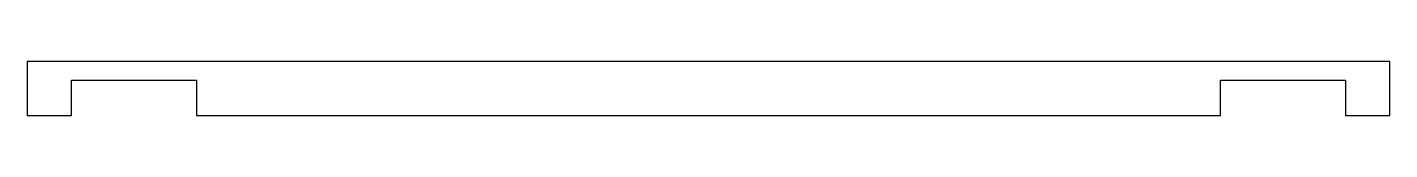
# Model space of a CAD drawing. Header units: metres. Extents: x -41.5 to 41.5, y -1.6 to 1.6.
import ezdxf

# ---------------------------------------------------------------- set-up
doc = ezdxf.new("R2010")
doc.units = ezdxf.units.M

msp = doc.modelspace()

# ---------------------------------------------------------------- linework, layer by layer
for p, q in [((41.5, 1.65), (-41.5, 1.65)), ((-41.5, 1.65), (-41.5, -1.65)), ((41.5, -1.65), (41.5, 1.65)), ((-38.81, -1.65), (-38.81, 0.500001)), ((-38.81, 0.500001), (-31.19, 0.500001)), ((-31.19, 0.500001), (-31.19, -1.65)), ((31.19, -1.65), (31.19, 0.500001)), ((31.19, 0.500001), (38.81, 0.500001)), ((38.81, 0.500001), (38.81, -1.65)), ((-41.5, -1.65), (-38.81, -1.65)), ((-31.19, -1.65), (31.19, -1.65)), ((38.81, -1.65), (41.5, -1.65))]:
    msp.add_line(p, q)

doc.saveas('drawing.dxf')
